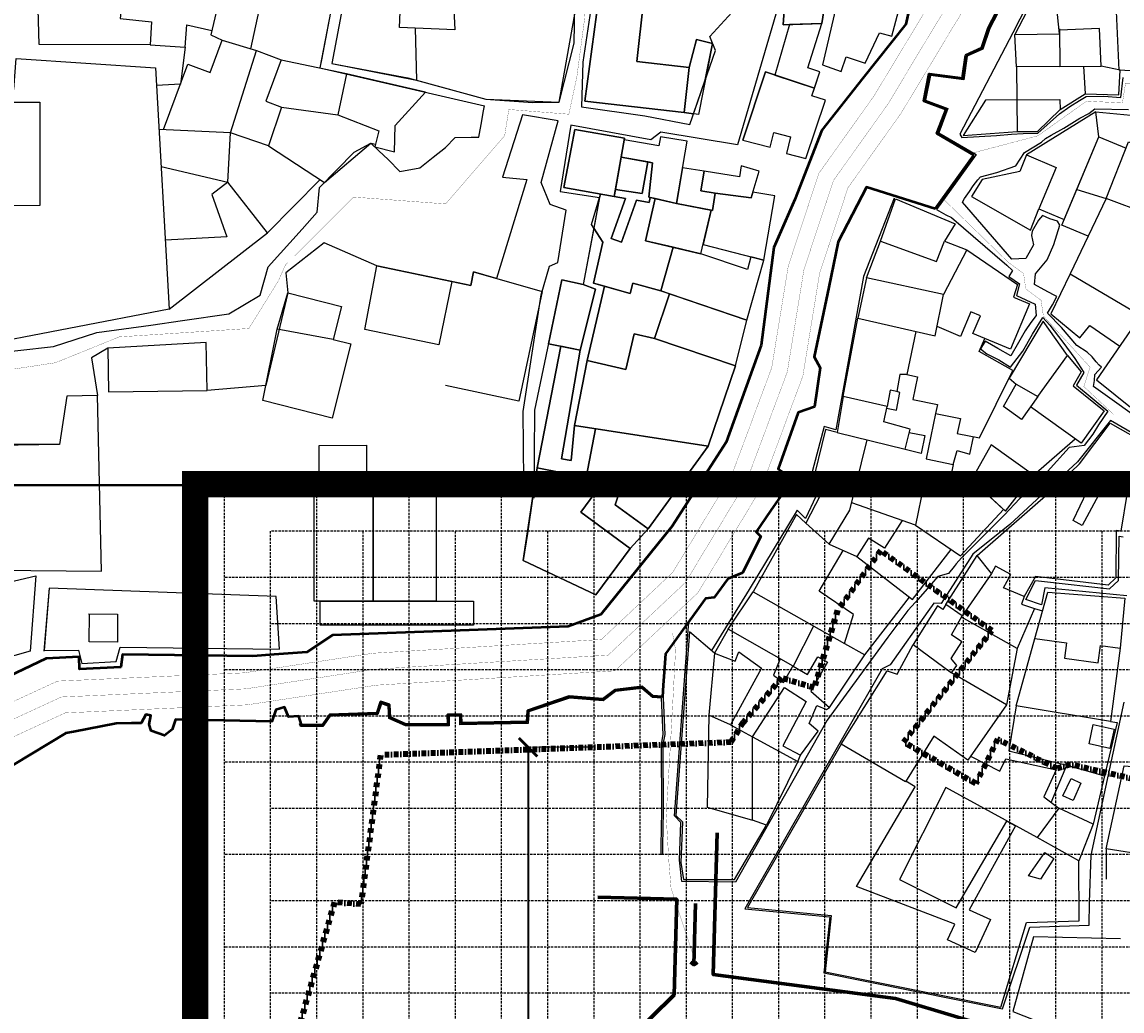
# Model space of a CAD drawing. Header units: millimetres. Extents: x 4203764 to 12476749, y 34048 to 3000914.
# Drawn here: x 11770686 to 11889748, y 2489546 to 2596599 of the extents above; entities that cross this region are included whole.
import ezdxf

# ---------------------------------------------------------------- set-up
doc = ezdxf.new("R2010")
doc.units = ezdxf.units.MM
doc.header["$MEASUREMENT"] = 0
doc.linetypes.add('DASHDOTX2', pattern=[2, 1, -0.5, 0, -0.5])
doc.linetypes.add('DASHED', pattern=[0.75, 0.5, -0.25])
for name, color, linetype, lineweight in [('2', 240, 'Continuous', 25), ('4', 1, 'Continuous', 35), ('A_SITE EDGE', 1, 'Continuous', 50), ('A_TEMPLE', 20, 'Continuous', 30), ('building property', 253, 'Continuous', 15), ('dimensions', 7, 'Continuous', 25), ('road netwrk', 1, 'Continuous', 35), ('streets', 254, 'Continuous', 9)]:
    doc.layers.add(name, color=color, linetype=linetype, lineweight=lineweight)
doc.styles.get("Standard").update_dxf_attribs({"font": 'arial.ttf'})
doc.dimstyles.get("Standard").update_dxf_attribs({"dimtxt": 10000, "dimasz": 2000, "dimexe": 0.18, "dimexo": 0.0625, "dimgap": 0.09, "dimtad": 0, "dimtih": 1, "dimtoh": 1, "dimdec": 4, "dimzin": 0, "dimdsep": 46, "dimtxsty": 'Standard', "dimblk": 'ARCHTICK', "dimcen": 0, "dimadec": 0, "dimazin": 0, "dimtfac": 1, "dimtdec": 4, "dimtofl": 0, "dimtmove": 0, "dimatfit": 3, "dimldrblk": 'ARCHTICK', "dimfxl": 0, "dimtolj": 1, "dimtzin": 0, "dimlwe": 18, "dimarcsym": 0})

# ---------------------------------------------------------------- blocks, each defined once
blk = doc.blocks.new('GRID')
at = {"layer": 'building property', "color": 253, "linetype": 'DASHED', "lineweight": 15, "ltscale": 500}
for p, q in [((12611403, 2546471), (12611403, 2336221)), ((13056903, 2546471), (12611403, 2546471)), ((12621403, 2546471), (12621403, 2336221)), ((12631403, 2546471), (12631403, 2336221)), ((12641403, 2546471), (12641403, 2336221)), ((12651403, 2546471), (12651403, 2336221)), ((12661403, 2546471), (12661403, 2336221)), ((12671403, 2546471), (12671403, 2336221)), ((12681403, 2546471), (12681403, 2336221)), ((12691403, 2546471), (12691403, 2336221)), ((12701403, 2546471), (12701403, 2336221)), ((12616403, 2541471), (12616403, 2331221)), ((13061903, 2541471), (12616403, 2541471)), ((12626403, 2541471), (12626403, 2331221)), ((12636403, 2541471), (12636403, 2331221)), ((12646403, 2541471), (12646403, 2331221)), ((12656403, 2541471), (12656403, 2331221)), ((12666403, 2541471), (12666403, 2331221)), ((12676403, 2541471), (12676403, 2331221)), ((12686403, 2541471), (12686403, 2331221)), ((12696403, 2541471), (12696403, 2331221)), ((12706403, 2541471), (12706403, 2331221)), ((13056903, 2536471), (12611403, 2536471)), ((13061903, 2531471), (12616403, 2531471)), ((13056903, 2526471), (12611403, 2526471)), ((13061903, 2521471), (12616403, 2521471)), ((13056903, 2516471), (12611403, 2516471)), ((13061903, 2511471), (12616403, 2511471)), ((13056903, 2506471), (12611403, 2506471)), ((13061903, 2501471), (12616403, 2501471)), ((13056903, 2496471), (12611403, 2496471)), ((13061903, 2491471), (12616403, 2491471))]:
    blk.add_line(p, q, dxfattribs=at)
blk = doc.blocks.new('_ArchTick')
at = {"color": 0, "linetype": 'ByBlock', "lineweight": 30, "const_width": 0.15}
blk.add_lwpolyline([(-0.5, -0.5), (0.5, 0.5)], dxfattribs=at)
blk = doc.blocks.new('*D37')
at = {"layer": 'Defpoints', "color": 0, "lineweight": 30}
for p in [(11825469, 2518091), (11832563, 2518091), (11831825, 2402487)]:
    blk.add_point(p, dxfattribs=at)
at = {"layer": 'dimensions', "color": 0, "linetype": 'DASHED', "lineweight": 18}
for p, q in [((11832563, 2518091), (11825469, 2518091)), ((11831825, 2402487), (11825469, 2402487))]:
    blk.add_line(p, q, dxfattribs=at)
at = {"layer": 'dimensions', "color": 0, "lineweight": -2}
for p, q in [((11825469, 2518091), (11825469, 2461311)), ((11825469, 2402487), (11825469, 2459267))]:
    blk.add_line(p, q, dxfattribs=at)
at = {"layer": 'dimensions', "color": 0, "lineweight": -2, "xscale": 2000, "yscale": 2000, "zscale": 2000}
for p, rotation in [((11825469, 2518091), 90), ((11825469, 2402487), 270)]:
    blk.add_blockref('_ArchTick', p, dxfattribs=dict(at, rotation=rotation))
at = {"layer": 'dimensions', "color": 0, "lineweight": 35, "insert": (11825469, 2460289), "char_height": 2000, "attachment_point": 5}
blk.add_mtext('\\A1;115603', dxfattribs=at)
blk = doc.blocks.new('*D42')
at = {"layer": '4', "color": 0, "linetype": 'DASHED', "lineweight": 18}
for p, q in [((11789424, 2546568), (11789424, 2428157)), ((12264489, 2546461), (12264489, 2428157))]:
    blk.add_line(p, q, dxfattribs=at)
at = {"layer": '4', "color": 0, "lineweight": -2}
for p, q in [((11789424, 2428158), (11986578, 2428158)), ((12264489, 2428158), (12067335, 2428158))]:
    blk.add_line(p, q, dxfattribs=at)
at = {"layer": 'Defpoints', "color": 0, "lineweight": 30}
for p in [(11789424, 2546568), (12264489, 2546461), (12264489, 2428158)]:
    blk.add_point(p, dxfattribs=at)
at = {"layer": '4', "color": 0, "lineweight": -2, "xscale": 2000, "yscale": 2000, "zscale": 2000, "rotation": 180}
blk.add_blockref('_ArchTick', (11789424, 2428158), dxfattribs=at)
at = {"layer": '4', "color": 0, "lineweight": -2, "xscale": 2000, "yscale": 2000, "zscale": 2000}
blk.add_blockref('_ArchTick', (12264489, 2428158), dxfattribs=at)
at = {"layer": '4', "color": 0, "lineweight": 30, "insert": (12026957, 2428158), "char_height": 10000, "attachment_point": 5}
blk.add_mtext('\\A1;475065.1106', dxfattribs=at)
blk = doc.blocks.new('*D43')
at = {"layer": '4', "color": 0, "linetype": 'DASHED', "lineweight": 18}
for p, q in [((11789424, 2546471), (11756492, 2546471)), ((12167563, 2261471), (11756492, 2261471))]:
    blk.add_line(p, q, dxfattribs=at)
at = {"layer": '4', "color": 0, "lineweight": -2}
for p, q in [((11756492, 2546471), (11756492, 2409077)), ((11756492, 2261471), (11756492, 2398865))]:
    blk.add_line(p, q, dxfattribs=at)
at = {"layer": 'Defpoints', "color": 0, "lineweight": 30}
for p in [(11756492, 2546471), (11789424, 2546471), (12167563, 2261471)]:
    blk.add_point(p, dxfattribs=at)
at = {"layer": '4', "color": 0, "lineweight": -2, "xscale": 2000, "yscale": 2000, "zscale": 2000}
for p, rotation in [((11756492, 2546471), 90), ((11756492, 2261471), 270)]:
    blk.add_blockref('_ArchTick', p, dxfattribs=dict(at, rotation=rotation))
at = {"layer": '4', "color": 0, "lineweight": 30, "insert": (11756492, 2403971), "char_height": 10000, "attachment_point": 5}
blk.add_mtext('\\A1;285000.0000', dxfattribs=at)

msp = doc.modelspace()

# ---------------------------------------------------------------- linework, layer by layer
at = {"layer": '2', "const_width": 23.31871}
for points in [[(11887714.10704, 2663439.83399), (11889108.52545, 2648048.70644), (11887377.27061, 2632741.76032), (11881306.43959, 2612080.51734), (11871253.01279, 2595717.45267), (11865840.3258, 2586726.0233), (11860083.82594, 2578653.39428), (11857011.98028, 2569372.42209), (11855208.39628, 2558287.55001), (11850672.95795, 2546104.33057), (11843856.67503, 2534828.82226), (11834857.02866, 2526365.45947), (11809058.97447, 2524814.89164), (11795057.76763, 2522685.03348), (11775368.15101, 2521815.494), (11767521.78675, 2518197.72353)], [(11724000.27351, 2548232.45629), (11724846.4084, 2548410.42514), (11742377.10499, 2552935.48958), (11756684.83975, 2557033.58309), (11774305.48029, 2559718.07295), (11781204.25312, 2562511.57673), (11795241.97818, 2563423.66286), (11798412.10461, 2568533.58026), (11799200.59655, 2570292.21805), (11806587.4182, 2577649.2977), (11816534.427, 2576906.12332), (11822930.29592, 2584297.09589), (11823376.30483, 2587131.43041), (11829875.30414, 2586617.94544), (11830742.36833, 2590657.04788), (11831577.41316, 2596931.21352), (11832239.56859, 2608333.44191), (11833597.48693, 2620115.06634), (11834058.03774, 2629102.89671), (11836538.27791, 2642236.64716), (11839053.53127, 2651786.01214), (11842902.44481, 2663197.14252)], [(11765604.68062, 2521138.03857), (11774533.46919, 2525254.88893), (11794719.05002, 2526146.33136), (11808692.89769, 2528272.02765), (11833393.72419, 2529756.64764), (11841130.84886, 2537032.72165), (11847532.13307, 2547621.73828), (11851835.17531, 2559180.68895), (11853628.43304, 2570202.09552), (11856951.67968, 2580242.6259), (11862934.4814, 2588632.60939), (11868285.77213, 2597522.04871), (11878104.98837, 2613503.90978), (11883960.27812, 2633431.58752), (11885617.90833, 2648087.57916), (11884255.40132, 2663126.47924)], [(11906087.11909, 2590434.17453), (11901862.05178, 2590705.98877), (11900964.26324, 2591371.80954), (11894174.319, 2591044.07162), (11894337.15522, 2589819.55593), (11890134.02112, 2589986.93945), (11889795.48236, 2587825.74051), (11885930.19048, 2588046.32546), (11880640.44115, 2584279.21642), (11873397.72597, 2582371.79982)], [(11888827.07431, 2554136.5263), (11885614.36619, 2557141.80173), (11886291.79937, 2559240.51854), (11881242.63588, 2564769.10038), (11880988.72926, 2566465.80668), (11879330.5403, 2567714.92266), (11879093.87786, 2569374.36743), (11877451.77146, 2570574.74042), (11870330.75232, 2577511.88179)], [(11841096.24619, 2530448.22772), (11841428.49052, 2528640.21119), (11840991.5357, 2520393.68318), (11840410.14206, 2510683.36874), (11840700.68958, 2505758.44087), (11840939.55963, 2502807.33232), (11843358.51451, 2495519.5903)]]:
    msp.add_lwpolyline(points, dxfattribs=at)
at = {"layer": '4', "lineweight": 30}
msp.add_xline((11792562.75326, 2546470.7114), (1, 0), dxfattribs=at)
at = {"layer": '4', "const_width": 23.31871}
msp.add_lwpolyline([(11766563.23369, 2519667.88105), (11774950.8101, 2523535.19147), (11794888.40883, 2524415.68242), (11808875.93608, 2526543.45965), (11834125.37642, 2528061.05355), (11842493.76195, 2535930.77195), (11849102.54551, 2546863.03443), (11853521.7858, 2558734.11948), (11855320.20666, 2569787.2588), (11858517.75281, 2579448.01009), (11864387.4036, 2587679.31634), (11869769.39246, 2596619.75069), (11879705.71398, 2612792.21356), (11885668.77437, 2633086.67392), (11887363.21689, 2648068.1428), (11885984.75418, 2663283.15662)], dxfattribs=at)
at = {"layer": '4', "lineweight": 30, "const_width": 2852.91097}
msp.add_lwpolyline([(11789423.9766, 2546567.61517), (11908223.9766, 2546567.61517), (11908223.9766, 2378367.61517), (11789423.9766, 2378367.61517), (11789423.9766, 2546567.61517)], dxfattribs=at)
at = {"layer": 'A_SITE EDGE', "linetype": 'DASHDOTX2', "lineweight": 80, "ltscale": 500}
for points in [[(11894889.5962, 2513752.61249), (11884154.76133, 2516229.08256), (11882717.12678, 2515790.07352), (11876285.74347, 2518954.05388), (11873926.28782, 2514158.01788), (11866121.04341, 2518642.83592), (11875661.85299, 2530718.2927), (11863600.18235, 2539385.51124), (11858954.40139, 2532920.24449), (11856443.66878, 2524539.53705), (11852898.09689, 2525601.73651), (11848734.55184, 2520763.66679), (11847419.99194, 2518629.13737)], [(11847419.99194, 2518629.13737), (11809487.47738, 2517254.17205), (11807367.79323, 2501094.49548), (11804492.46655, 2501311.25822), (11799653.76697, 2484261.21454), (11802072.58821, 2483574.76766), (11802791.9766, 2481833.91959), (11804387.50642, 2481301.29674), (11802534.95038, 2470200.93869), (11811395.55069, 2469455.31252), (11809950.65008, 2454071.24285), (11808885.69947, 2452216.44387), (11804327.54721, 2431354.51327), (11803128.13969, 2427014.07885), (11801740.15155, 2424201.80949), (11810734.40533, 2421295.98429), (11817410.97326, 2420142.74871), (11814863.64091, 2409621.76921), (11812095.60184, 2410291.96493), (11811286.29074, 2405865.6143), (11831825.36152, 2402487.37316), (11830516.89224, 2390691.44901)]]:
    msp.add_lwpolyline(points, dxfattribs=at)
at = {"layer": 'A_TEMPLE', "color": 1, "lineweight": 50}
for points in [[(11833006.95616, 2501870.55868), (11841548.99629, 2501635.28254), (11841264.27595, 2491298.09947), (11831550.79189, 2481688.80975), (11829951.38182, 2461094.68734), (11830845.92745, 2459946.86579), (11831068.30251, 2450940.54785), (11839185.44169, 2450525.18996), (11839078.73077, 2444326.92149), (11879250.97813, 2443186.7452), (11880813.71287, 2447472.66064), (11881830.51359, 2458163.9738), (11881988.21413, 2461585.60604), (11882435.57876, 2464960.5571), (11882664.49013, 2485711.43446), (11871981.97251, 2488891.84603), (11865242.92552, 2490898.20293), (11845511.71179, 2493491.01982), (11845934.13229, 2508827.6063)], [(11843590.78, 2501191.32602), (11843408.12162, 2494559.64989)], [(11843804.38088, 2494800.14015), (11843408.12162, 2494559.64989), (11843025.7009, 2494821.58758)]]:
    msp.add_lwpolyline(points, dxfattribs=at)
at = {"layer": 'building property'}
for p, q in [((11773641.92848, 2535308.30902), (11773066.4434, 2528479.02756)), ((11798180.45432, 2534415.09863), (11773641.92848, 2535308.30902)), ((11798570.15808, 2528707.58597), (11798180.45432, 2534415.09863)), ((11880284.91801, 2533098.43213), (11881146.61535, 2532859.11978)), ((11780895.32631, 2527389.37495), (11781296.80468, 2528935.64819)), ((11781296.80468, 2528935.64819), (11798570.15808, 2528707.58597)), ((11773074.19109, 2528570.96933), (11776793.52216, 2528592.51842)), ((11776793.52216, 2528592.51842), (11777155.96595, 2527167.02295)), ((11777155.96595, 2527167.02295), (11780895.32631, 2527389.37495))]:
    msp.add_line(p, q, dxfattribs=at)
for points in [[(11819560.80472, 2608849.58331), (11818986.01936, 2600785.33305), (11817291.90391, 2600906.08238), (11817540.64704, 2595768.25338), (11811538.27186, 2596020.95858), (11812152.56675, 2610611.98571), (11818249.61318, 2610498.63587)], [(11813248.92697, 2595948.93851), (11813375.68561, 2590305.50298), (11820897.56539, 2588251.62617), (11828834.03987, 2587936.72412), (11830911.09348, 2599706.89463), (11830188.44016, 2608092.69896)], [(11772189.52426, 2606965.80142), (11778583.6949, 2607135.92617), (11778700.8294, 2602733.4043), (11783370.3246, 2602857.64195), (11783446.64152, 2599989.25635), (11781583.30841, 2599711.81575), (11781304.89988, 2596976.11209), (11784713.48139, 2596629.22578), (11784548.12703, 2594130.14259), (11772529.9663, 2594181.22208), (11772189.52426, 2606965.80142)], [(11846070.94554, 2605413.94756), (11858668.5224, 2605418.92579), (11857275.27571, 2596430.938), (11853073.66796, 2596294.71166), (11853625.01074, 2604218.51631), (11849992.80175, 2604471.24745), (11849913.29532, 2600264.56993), (11846072.95175, 2600337.15262)], [(11795466.67454, 2593687.40429), (11797525.06988, 2603170.52318), (11800743.50452, 2602471.93331), (11800001.98853, 2599055.73612), (11801698.88498, 2598687.40964), (11802040.34472, 2600260.52984), (11804471.06653, 2599732.92004), (11802925.00804, 2591643.0639)], [(11857330.76078, 2591957.83461), (11859342.41867, 2591254.22337), (11859899.01414, 2592845.5562), (11861934.26179, 2592133.69405), (11863494.13643, 2595430.12692), (11864826.49324, 2595065.40585), (11866810.33035, 2602549.82919), (11860013.998, 2603427.00292), (11857330.76078, 2591957.83461)], [(11792596.15221, 2601522.91017), (11791135.37633, 2595196.83779), (11792363.63383, 2594633.64614)], [(11811787.25647, 2601934.96066), (11806105.59376, 2602065.6184), (11804227.14946, 2592110.28961), (11813375.68561, 2590305.50298)], [(11886347.39101, 2601069.00082), (11892421.56624, 2600725.8434), (11891886.15563, 2591248.62473), (11889441.52206, 2591386.73305), (11889155.06814, 2597729.72415), (11886463.88486, 2598112.61374), (11886347.39101, 2601069.00082)], [(11833106.85503, 2599313.80628), (11837949.17231, 2598765.01873), (11837217.17047, 2592306.08003), (11842912.75982, 2591660.58979), (11842361.66869, 2586797.94658), (11831620.63255, 2588015.24537), (11833106.85503, 2599313.80628)], [(11878318.27907, 2591738.63142), (11878145.96619, 2595263.18573), (11882994.01966, 2595311.32589), (11882611.62807, 2598827.91539), (11880260.67947, 2599361.19794), (11878145.96619, 2595263.18573)], [(11788350.92577, 2593878.52658), (11788511.48009, 2596305.06449), (11791245.50003, 2595673.74222)], [(11848689.68781, 2583797.22567), (11851660.44596, 2583044.14091), (11852063.67302, 2584634.78532), (11853875.05142, 2584175.60238), (11853418.33852, 2582373.96779), (11855524.77923, 2581839.9868), (11857649.70362, 2588125.1762), (11856180.18008, 2588621.99916), (11857055.89057, 2591212.2119), (11855754.79431, 2591652.09223), (11857275.27571, 2596430.938)], [(11853760.39371, 2596316.97698), (11852158.79744, 2590857.08724)], [(11882988.66915, 2595850.15987), (11883029.03128, 2591785.4082), (11887482.75096, 2591829.63271), (11887329.83286, 2595890.58675), (11882989.89048, 2595727.16315)], [(11785992.49711, 2584952.21795), (11788632.61034, 2592037.8683), (11791059.51767, 2591133.60265), (11792363.63383, 2594633.64614), (11796065.36731, 2593504.83881)], [(11842912.75982, 2591660.58979), (11843680.81247, 2594717.48952), (11845427.86703, 2594278.53829), (11843895.04265, 2586572.22854), (11842361.66869, 2586797.94658)], [(11784548.12703, 2594130.14259), (11788350.92577, 2593878.52658), (11787831.3002, 2589887.27742), (11785259.98624, 2589742.18195)], [(11796065.36731, 2593504.83881), (11798750.46037, 2592500.47686), (11797077.54788, 2588028.05959), (11798770.93328, 2587394.64696), (11797363.84379, 2583211.7444), (11793240.26709, 2584591.02589), (11796065.36731, 2593504.83881)], [(11753932.25983, 2592326.78223), (11765603.64259, 2592800.56299), (11765744.99564, 2589582.81311), (11769807.41664, 2589304.60742), (11770037.59766, 2592665.76156), (11785153.42625, 2591630.5883), (11786626.38688, 2565527.4704), (11753990.29397, 2559218.86473), (11753935.60952, 2583850.28421)], [(11798750.46037, 2592500.47686), (11805820.70244, 2591016.7175)], [(11805812.45463, 2590977.41596), (11804880.57809, 2586536.94339), (11809300.79092, 2584811.60521), (11808873.95512, 2583077.3521), (11811015.98048, 2582550.15507), (11811077.98635, 2585388.00311), (11814351.75983, 2589008.83551), (11805812.45463, 2590977.41596)], [(11848689.68781, 2583797.22567), (11851166.96621, 2591189.46838), (11856449.67857, 2589419.13295)], [(11883029.03128, 2591785.4082), (11878318.27907, 2591738.63142), (11878353.60217, 2588181.34552), (11883028.6341, 2588227.76762), (11883039.69561, 2587113.79497), (11885758.12359, 2588820.23349)], [(11885586.3546, 2591810.80189), (11885758.12359, 2588820.23349), (11889407.93519, 2588716.13873), (11889558.4359, 2591380.12806), (11887482.75096, 2591829.63271)], [(11769625.97304, 2587935.09938), (11772607.08476, 2587936.27744), (11772611.51747, 2576719.15149), (11765366.71877, 2576716.28854), (11765261.42775, 2580005.22066), (11769729.6691, 2580148.26577), (11769625.97304, 2587935.09938)], [(11798770.93328, 2587394.64696), (11804880.57809, 2586536.94339)], [(11878353.60217, 2588181.34552), (11874991.16589, 2588147.95723), (11872553.17123, 2584327.92005), (11878387.7587, 2584741.54281)], [(11878353.60217, 2588181.34552), (11878387.7587, 2584741.54281), (11880605.66058, 2584740.10928), (11883039.69561, 2587113.79497)], [(11879424.33533, 2582214.75675), (11882627.69417, 2580863.943), (11880731.51032, 2576367.27772), (11883489.03814, 2575210.45183), (11887245.95887, 2584165.8301), (11886908.33522, 2586862.6017), (11879424.33533, 2582214.75675)], [(11887245.95887, 2584165.8301), (11886908.33522, 2586862.6017), (11890703.3762, 2586503.56607)], [(11785755.78731, 2580955.82787), (11792975.38632, 2579275.86234), (11793240.26709, 2584591.02589), (11785528.9734, 2584975.31762)], [(11830507.27053, 2584959.7841), (11835893.3574, 2584011.31634), (11834785.51456, 2577720.18233), (11829322.79616, 2578682.14458), (11830507.27053, 2584959.7841)], [(11835535.91782, 2581981.51551), (11838938.20191, 2581366.60436), (11838540.14003, 2577634.26552), (11841525.18959, 2576954.73372), (11842674.13698, 2583691.89228), (11839780.03369, 2584185.44938), (11839611.13818, 2583195.08564), (11835865.76564, 2583854.63035)], [(11884852.35856, 2578460.20101), (11887245.95887, 2584165.8301), (11890193.74644, 2582929.18728)], [(11797363.84379, 2583211.7444), (11803431.14227, 2579236.44705), (11808427.93119, 2583492.7918), (11808944.88855, 2583365.55783)], [(11888044.53557, 2577504.50746), (11890464.66824, 2583613.00293), (11895353.7844, 2581687.44132), (11894383.18013, 2579721.08873), (11891693.21144, 2580620.19323), (11891181.57709, 2579089.46974), (11893505.25187, 2577942.48895)], [(11834916.60663, 2578464.61807), (11837817.7342, 2578040.75065), (11838435.26033, 2581457.50341)], [(11879424.33533, 2582214.75675), (11878673.53377, 2580434.28421), (11874607.01115, 2579546.05567), (11873474.32332, 2577715.74306), (11879826.96994, 2574084.15325), (11880731.54552, 2576367.36121)], [(11786626.38688, 2565527.4704), (11797246.38008, 2573778.85393), (11792975.38632, 2579275.86234), (11791226.2158, 2577916.81468), (11792849.4045, 2573347.53392), (11786206.26512, 2572972.67132)], [(11802955.56394, 2579548.04624), (11797246.38008, 2573778.85393)], [(11841164.77425, 2572215.26225), (11839817.03885, 2567490.64584), (11836819.22314, 2568345.79724), (11836495.40991, 2567210.63873), (11832546.28314, 2568337.15937), (11833565.80836, 2572785.06202), (11832326.28101, 2574663.85803), (11833308.71811, 2577980.24011)], [(11834785.51456, 2577720.18233), (11835998.0518, 2577489.6814), (11834445.78125, 2573168.5395), (11835561.59467, 2572767.70927), (11837191.82707, 2577305.87792), (11838560.17968, 2577071.22546), (11838681.05065, 2577602.18791)], [(11886092.68912, 2573422.30005), (11883240.79494, 2574618.7141), (11884852.35856, 2578460.20101), (11888044.53557, 2577504.50746)], [(11863593.42262, 2572874.91763), (11865244.82696, 2577466.6558), (11871688.99445, 2574760.47752)], [(11892457.33091, 2575819.50004), (11888044.53557, 2577504.50746), (11884140.84268, 2569340.09263), (11891776.84058, 2564813.16432), (11893950.7226, 2568480.05662), (11892693.11862, 2569225.61511), (11895097.02201, 2573724.51665)], [(11871688.99445, 2574760.47752), (11870551.55506, 2572877.6673)], [(11863593.42262, 2572874.91763), (11869682.65836, 2570684.94294), (11870551.55506, 2572877.6673), (11872946.16855, 2571928.7693), (11870429.59411, 2567086.42168), (11862103.95913, 2568903.22202), (11863593.42262, 2572874.91763)], [(11872946.16855, 2571928.7693), (11878424.18952, 2568174.92156), (11877987.33401, 2566825.84679), (11879744.13632, 2566093.37434), (11877695.34604, 2561179.44277), (11873620.43263, 2562878.41698), (11874418.87247, 2564793.4391), (11873383.07933, 2565225.29756), (11872268.66663, 2562552.42872), (11869739.1632, 2563651.88479)], [(11809086.97844, 2570203.92043), (11817227.22961, 2568513.51163), (11815799.56877, 2561638.53685), (11807779.79193, 2563303.92788), (11809086.97844, 2570203.92043)], [(11817227.22961, 2568513.51163), (11819253.30465, 2568092.77584), (11819558.31474, 2569561.56776), (11826983.27005, 2567431.43178), (11824456.39356, 2555554.04313), (11816507.2951, 2557245.18843)], [(11831437.8853, 2568195.00004), (11832772.79584, 2567679.22347), (11831114.98123, 2561060.26708), (11827667.06478, 2561778.62985), (11829105.15588, 2568681.01703), (11831437.8853, 2568195.00004)], [(11862103.95913, 2568903.22202), (11861154.98895, 2564554.48915), (11869534.10596, 2562631.831), (11870429.59411, 2567086.42168)], [(11884140.84268, 2569340.09263), (11882062.28874, 2564992.88166), (11885192.61136, 2562422.03584), (11886271.27009, 2563735.4362), (11889505.84559, 2561510.9546)], [(11799458.84294, 2567266.91865), (11805258.84424, 2565805.01751), (11804358.88247, 2562234.47552), (11798306.98437, 2563333.72812), (11799458.84294, 2567266.91865)], [(11833725.63464, 2568000.73973), (11831841.68428, 2559969.29876), (11836039.05287, 2558984.71403), (11836948.54405, 2562861.95244), (11839151.9093, 2562345.10486), (11840780.82768, 2567164.92111)], [(11891776.84058, 2564813.16432), (11886991.17995, 2557854.42812), (11892872.23721, 2553131.03308), (11898088.95163, 2560062.77134)], [(11867449.0963, 2563110.25382), (11866476.08229, 2558445.43176), (11865703.76252, 2558447.47467), (11865363.66613, 2556614.42541), (11864641.75397, 2556748.36601), (11864314.74541, 2554985.85743), (11859569.86454, 2556062.26046), (11861154.98895, 2564554.48915)], [(11880648.8686, 2556049.3067), (11883843.76171, 2560490.34016), (11881206.92417, 2564202.73771), (11877521.00055, 2558054.22767), (11878287.9036, 2557407.39135)], [(11804358.88247, 2562234.47552), (11806273.823, 2561751.8112), (11804250.76693, 2553725.4628), (11796761.65406, 2555613.10765), (11798306.98437, 2563333.72812)], [(11866476.08229, 2558445.43176), (11867620.97307, 2558206.6242), (11867108.59982, 2555750.20524), (11869774.54622, 2555194.12761), (11869572.32855, 2554224.65598), (11872255.27434, 2553665.03253), (11871922.36854, 2552069.01609), (11874308.3997, 2551571.32471), (11877922.89746, 2558865.23994), (11874290.0087, 2560942.13672), (11874913.38046, 2562339.34171)], [(11779982.74533, 2561311.14795), (11780055.82164, 2556550.27018), (11790711.67612, 2556713.83047), (11790632.00973, 2561904.04778), (11779982.74533, 2561311.14795)], [(11832758.42897, 2552573.69841), (11831744.08793, 2547306.71933), (11826456.80622, 2548324.97035), (11828994.51562, 2561502.05955)], [(11831114.98123, 2561060.26708), (11829079.39452, 2549312.75933), (11830122.89556, 2549131.94338), (11830488.27819, 2552925.00874)], [(11847908.31191, 2559392.13766), (11844971.51965, 2550683.69843), (11830488.27819, 2552925.00874), (11831841.68428, 2559969.29876)], [(11883843.76171, 2560490.34016), (11885343.92445, 2558728.15236), (11884451.28337, 2557208.75914), (11887816.81208, 2554506.46265), (11885332.11128, 2551010.16135), (11879857.18801, 2554948.83797)], [(11864274.8014, 2554796.42829), (11865343.21757, 2554591.44271), (11865708.06298, 2556493.07281), (11865363.66613, 2556614.42541)], [(11878287.9036, 2557407.39135), (11880648.8686, 2556049.3067), (11878872.57652, 2553580.18731), (11876934.2384, 2554974.63371), (11878287.9036, 2557407.39135)], [(11765769.69294, 2550729.49782), (11767919.6447, 2550853.39038), (11767792.80381, 2537252.4363), (11779299.84773, 2537145.12297), (11778840.78032, 2556168.9504), (11775531.29893, 2556089.08871), (11774737.85788, 2550865.75265), (11767919.6447, 2550853.39038)], [(11859569.86454, 2556062.26046), (11858910.43195, 2552177.74523), (11866279.32285, 2550372.45426), (11866811.24753, 2552543.68041), (11863962.4461, 2553315.12503), (11864314.74541, 2554985.85743)], [(11869572.32855, 2554224.65598), (11868546.42383, 2549306.26539), (11871491.37259, 2548691.99193), (11871913.60039, 2550211.41892), (11873272.48701, 2549833.80307), (11873662.98919, 2551705.94795)], [(11888474.71312, 2553160.92099), (11892554.39292, 2550880.81176), (11890302.54529, 2545674.50497), (11889607.09189, 2541483.42937), (11889121.7576, 2541563.96416), (11889083.64754, 2536429.358), (11888256.88811, 2535644.35826), (11880399.35633, 2536570.47101), (11879155.24046, 2534420.84385), (11876937.96591, 2535351.07624), (11877724.7145, 2536779.08342), (11876054.10388, 2537699.49235), (11875621.03036, 2536913.43172), (11874077.37983, 2538867.45997), (11882325.05276, 2546049.4536), (11885159.29396, 2548776.64002), (11888474.71312, 2553160.92099)], [(11858910.43195, 2552177.74523), (11857656.76827, 2552484.87798), (11856105.21507, 2546151.70151), (11857066.29486, 2545346.5578), (11855532.9293, 2542365.8554), (11858048.78189, 2540067.9166), (11860306.5005, 2543772.64342), (11862170.01341, 2551379.18639)], [(11866722.65461, 2552182.05918), (11868396.54088, 2551841.89472), (11868001.30479, 2549897.01119), (11866266.9401, 2550321.90999)], [(11844971.51965, 2550683.69843), (11838472.65753, 2541739.60309), (11834903.61107, 2544332.90514), (11835811.03364, 2547126.77617), (11834213.28198, 2547645.71062), (11831177.33067, 2543558.09162), (11836497.27586, 2539606.86852), (11838472.65753, 2541739.60309)], [(11875586.15507, 2550828.82748), (11873475.42109, 2547042.29635), (11877128.45872, 2543651.0114), (11880159.12539, 2547536.21048), (11875586.15507, 2550828.82748)], [(11880159.12539, 2547536.21048), (11884684.25008, 2551476.23468)], [(11836497.27586, 2539606.86852), (11832778.77517, 2534600.26186), (11824948.58904, 2538319.18609), (11826456.80622, 2548324.97035)], [(11871491.37259, 2548691.99193), (11870928.20082, 2545992.03484), (11868297.22794, 2546540.8175), (11867381.44963, 2542150.39474), (11860495.71382, 2544544.98002)], [(11867381.44963, 2542150.39474), (11872284.23605, 2538818.62013), (11876936.12681, 2543829.56207), (11873475.42109, 2547042.29635), (11871209.78671, 2547342.01338)], [(11885990.08951, 2545796.91196), (11887200.51738, 2545380.60998), (11885449.01534, 2542108.21063), (11884462.38873, 2542636.28753), (11885990.08951, 2545796.91196)], [(11855532.9293, 2542365.8554), (11854534.24384, 2543278.03844), (11849819.97274, 2534901.95908), (11859705.24376, 2529338.27642), (11860673.0335, 2532447.50924), (11856954.17526, 2535005.13561), (11859552.17476, 2539409.76866)], [(11865955.9997, 2542646.10958), (11864042.72506, 2539640.77354), (11862319.88105, 2540737.58058), (11861055.56764, 2538751.62071), (11867065.06502, 2534083.80078), (11871275.07025, 2539504.41648)], [(11858048.78189, 2540067.9166), (11861055.56764, 2538751.62071)], [(11875621.03036, 2536913.43172), (11872459.18818, 2532331.26369), (11870691.31329, 2533551.15379), (11874077.37983, 2538867.45997)], [(11773074.19109, 2528570.96933), (11776793.52216, 2528592.51842), (11777155.96595, 2527167.02295), (11780895.32631, 2527389.37495), (11781296.80468, 2528935.64819), (11798570.15808, 2528707.58597), (11798180.45432, 2534415.09863), (11773641.92848, 2535308.30902), (11773074.19109, 2528570.96933)], [(11856368.40091, 2531216.33668), (11854160.46981, 2526854.47139), (11847136.61978, 2530886.84887), (11849819.97274, 2534901.95908)], [(11880318.5516, 2529877.49208), (11881706.0255, 2534873.40044), (11890069.66752, 2534218.2087), (11889558.40792, 2528824.36341)], [(11859705.24376, 2529338.27642), (11861898.7284, 2528103.72732), (11866739.8838, 2534336.3822)], [(11879155.24046, 2534420.84385), (11878884.72557, 2533597.96058), (11880284.91801, 2533098.43213), (11878408.75529, 2528794.84784), (11872372.12988, 2532175.82386)], [(11777872.62877, 2532536.76408), (11781036.77575, 2532505.76711), (11781007.09068, 2529475.53816), (11777971.01407, 2529505.28051), (11778000.69914, 2532535.50946)], [(11870691.31329, 2533551.15379), (11870354.7537, 2533022.73718), (11869781.65779, 2533387.75394), (11867129.55592, 2529223.81169), (11871306.32339, 2526168.07569), (11871866.29753, 2526933.4827), (11871242.73199, 2527719.55503), (11872417.68997, 2529523.12088), (11871295.76744, 2530254.01287), (11872459.18818, 2532331.26369)], [(11845647.09999, 2528292.30912), (11842928.8334, 2530575.94083), (11841463.17548, 2510717.16725), (11842164.21096, 2510023.12162), (11842004.98709, 2505629.00368)], [(11847136.61978, 2530886.84887), (11845647.09999, 2528292.30912), (11847884.00421, 2527422.38229), (11848277.8927, 2528435.21556), (11850734.06666, 2526662.31768), (11847389.68951, 2520505.2719), (11849750.64559, 2519222.85046), (11853220.14214, 2524578.29658), (11855558.25012, 2523063.56609), (11853023.822, 2518257.01872), (11854964.59609, 2517233.6745), (11856847.55813, 2519852.16362), (11855896.45389, 2520673.81074), (11856700.26705, 2522627.04958), (11857748.44814, 2522195.69334), (11858096.40745, 2522404.47272)], [(11877240.72002, 2522668.70317), (11873077.27011, 2516714.47452), (11869390.42338, 2519292.47457), (11866308.63049, 2514358.78496), (11859362.37509, 2518413.08786), (11864333.52063, 2526379.29288), (11865406.00286, 2526015.60551), (11867129.55592, 2529223.81169)], [(11880318.5516, 2529877.49208), (11883740.33667, 2529415.51317), (11883512.44089, 2527727.53487), (11887172.99141, 2527233.31998), (11887426.65744, 2529112.17335), (11889558.40792, 2528824.36341), (11888488.1696, 2520897.323), (11878291.66378, 2522579.23172), (11880318.5516, 2529877.49208)], [(11845647.09999, 2528292.30912), (11845010.00786, 2521579.34993)], [(11854160.46981, 2526854.47139), (11855715.74402, 2525961.59176), (11856826.81354, 2527896.92291), (11857876.3823, 2527294.36771), (11856075.39907, 2524157.30123), (11858096.40745, 2522404.47272), (11861898.7284, 2528103.72732)], [(11878408.75529, 2528794.84784), (11877240.72002, 2522668.70317), (11871306.32339, 2526168.07569)], [(11852736.59089, 2527671.91728), (11852043.15656, 2525893.99555), (11853112.01249, 2525114.53137), (11854123.19404, 2526875.87134)], [(11839857.65971, 2506466.32962), (11839860.42376, 2507418.31717), (11839924.85063, 2511172.07639), (11839900.47804, 2518420.7931), (11840086.77585, 2519481.08121), (11839922.05657, 2523391.8384), (11838913.2964, 2523465.70327), (11837769.48835, 2524459.99529), (11834926.2106, 2524112.5457), (11833603.47724, 2523136.95341), (11829945.09204, 2523411.25863), (11825558.83489, 2521926.94539), (11825473.30188, 2520680.0597), (11818085.77093, 2520532.46821), (11818067.28038, 2521457.99213), (11816912.77564, 2521434.9269), (11816932.96869, 2520424.18627), (11812186.3363, 2520398.38772), (11810384.7858, 2521222.20584), (11810314.96949, 2522560.01912), (11809596.79813, 2522798.79502), (11809205.97518, 2521623.30852), (11804055.82547, 2521445.85629), (11803261.07229, 2520324.31662), (11800817.46443, 2520348.77235), (11800735.26489, 2520622.03498)], [(11878291.66378, 2522579.23172), (11877488.59112, 2517710.63512), (11883767.68827, 2516157.05535)], [(11847389.68951, 2520505.2719), (11845010.00786, 2521579.34993), (11844850.31222, 2511610.11401), (11849754.89291, 2510213.12029)], [(11886621.4966, 2520552.97418), (11888888.53872, 2520042.68369), (11888420.49229, 2517963.31716), (11886189.4632, 2518465.50145), (11886621.4966, 2520552.97418)], [(11888488.1696, 2520897.323), (11889220.42874, 2520776.53721), (11887860.02347, 2515008.11953)], [(11859362.37509, 2518413.08786), (11849214.87007, 2500732.94333), (11858273.05398, 2499869.06988), (11857612.28549, 2493774.35553), (11876620.67859, 2489947.59623), (11879406.98728, 2499142.96433), (11885099.05798, 2499304.59999), (11885063.88199, 2505790.92412)], [(11849750.64559, 2519222.85046), (11854657.2044, 2516557.7114), (11851258.44194, 2509643.79566), (11849754.89291, 2510213.12029), (11849750.64559, 2519222.85046)], [(11854657.2044, 2516557.7114), (11854964.59609, 2517233.6745)], [(11873355.63081, 2517112.56343), (11876526.10946, 2515513.93804), (11877189.36556, 2516829.34273), (11882625.98235, 2515658.01795), (11881279.48591, 2512717.82831), (11882911.33341, 2511514.27347), (11880554.43377, 2508318.65607), (11870675.13497, 2513740.74579), (11865667.00915, 2503792.75178), (11871792.40045, 2500709.04161), (11877290.3092, 2510110.11685), (11878210.54134, 2509605.06266), (11873212.85606, 2500499.04843), (11875517.25771, 2499435.42467), (11873870.57248, 2495867.78702), (11870869.66448, 2497252.89149), (11871655.14016, 2498954.66944), (11861010.1878, 2503008.68092), (11867377.03303, 2513804.9766), (11866359.65653, 2514440.47334)], [(11882095.40966, 2512116.05089), (11883767.68827, 2516157.05535), (11887860.02347, 2515008.11953), (11886639.21884, 2509752.84076), (11882911.33341, 2511514.27347)], [(11889993.35383, 2516078.87779), (11891728.53057, 2515944.95049), (11891496.59998, 2514658.92361), (11895682.48057, 2514041.26176), (11894730.95625, 2507592.80261), (11892840.25388, 2507871.79162), (11892621.08537, 2506386.4915), (11888050.94624, 2507104.99636), (11889993.35383, 2516078.87779)], [(11884236.95164, 2514696.65704), (11885301.9337, 2514221.35587), (11884455.75321, 2512325.36424), (11883345.34151, 2512820.94065), (11884236.95164, 2514696.65704)], [(11842004.98709, 2505629.00368), (11842280.14007, 2503783.50991), (11847800.89131, 2503785.69157), (11851258.44194, 2509643.79566)], [(11886639.21884, 2509752.84076), (11885063.88199, 2505790.92412), (11880554.43377, 2508318.65607)], [(11879622.1681, 2504160.27835), (11881384.72866, 2506712.50522), (11882362.32977, 2506037.37669), (11880911.07851, 2503798.77584), (11879622.1681, 2504160.27835)], [(11888050.94624, 2507104.99636), (11888052.25166, 2503801.59784)], [(11889589.58305, 2497345.00521), (11880151.4159, 2497559.20382), (11877945.7375, 2489504.10466), (11887459.48835, 2485755.71039)]]:
    msp.add_lwpolyline(points, dxfattribs=at)
for points in [[(11858668.5224, 2605418.92579), (11846070.94554, 2605413.94756), (11846072.95175, 2600337.15262), (11849913.29532, 2600264.56993), (11849992.80175, 2604471.24745), (11853625.01074, 2604218.51631), (11853556.62432, 2603235.67828), (11853697.96016, 2603222.19889), (11853496.9869, 2602378.57948), (11853073.66796, 2596294.71166), (11857275.27571, 2596430.938)], [(11866810.33035, 2602549.82919), (11860013.998, 2603427.00292), (11857330.76078, 2591957.83461), (11859342.41867, 2591254.22337), (11859899.01414, 2592845.5562), (11861934.26179, 2592133.69405), (11863494.13643, 2595430.12692), (11864826.49324, 2595065.40585)], [(11842912.75982, 2591660.58979), (11837217.17047, 2592306.08003), (11837949.17231, 2598765.01873), (11833106.85503, 2599313.80628), (11831620.63255, 2588015.24537), (11842361.66869, 2586797.94658)], [(11857275.27571, 2596430.938), (11853760.39371, 2596316.97698), (11852158.79744, 2590857.08724), (11856449.67857, 2589419.13295), (11857055.89057, 2591212.2119), (11855754.79431, 2591652.09223)], [(11845427.86703, 2594278.53829), (11843680.81247, 2594717.48952), (11842912.75982, 2591660.58979), (11842361.66869, 2586797.94658), (11843368.85772, 2586649.68481), (11844643.7754, 2590336.49964)], [(11857649.70362, 2588125.1762), (11856180.18008, 2588621.99916), (11856449.67857, 2589419.13295), (11851166.96621, 2591189.46838), (11848689.68781, 2583797.22567), (11851660.44596, 2583044.14091), (11852063.67302, 2584634.78532), (11853875.05142, 2584175.60238), (11853418.33852, 2582373.96779), (11855524.77923, 2581839.9868)], [(11835893.3574, 2584011.31634), (11830507.27053, 2584959.7841), (11829322.79616, 2578682.14458), (11834785.51456, 2577720.18233)], [(11842674.13698, 2583691.89228), (11839780.03369, 2584185.44938), (11839611.13818, 2583195.08564), (11835865.76564, 2583854.63035), (11835535.91782, 2581981.51551), (11838938.20191, 2581366.60436), (11838540.14003, 2577634.26552), (11841525.18959, 2576954.73372)], [(11838681.05065, 2577602.18791), (11838540.14003, 2577634.26552), (11838938.20191, 2581366.60436), (11838435.26033, 2581457.50341), (11837817.7342, 2578040.75065), (11834916.60663, 2578464.61807), (11834785.51456, 2577720.18233), (11835998.0518, 2577489.6814), (11834445.78125, 2573168.5395), (11835561.59467, 2572767.70927), (11837191.82707, 2577305.87792), (11838560.17968, 2577071.22546)], [(11838435.26033, 2581457.50341), (11835535.91782, 2581981.51551), (11834916.60663, 2578464.61807), (11837817.7342, 2578040.75065)], [(11845713.92905, 2578082.03162), (11844173.49031, 2578330.71797), (11844513.99841, 2580439.92854), (11842183.70733, 2580816.12758), (11841525.18959, 2576954.73372), (11845408.13877, 2576187.87379)], [(11850477.72519, 2580443.24441), (11848526.0811, 2581033.19667), (11848330.82879, 2579823.7446), (11844513.99841, 2580439.92854), (11844173.49031, 2578330.71797), (11845713.92905, 2578082.03162), (11849612.53115, 2577581.06228)], [(11841164.77425, 2572215.26225), (11838162.08651, 2572922.80872), (11839235.00939, 2577476.08194), (11838681.05065, 2577602.18791), (11838560.17968, 2577071.22546), (11837191.82707, 2577305.87792), (11835561.59467, 2572767.70927), (11834445.78125, 2573168.5395), (11835998.0518, 2577489.6814), (11834785.51456, 2577720.18233), (11833308.71811, 2577980.24011), (11833197.23575, 2577603.91261), (11832576.54972, 2574284.51677), (11833565.80836, 2572785.06202), (11832546.28314, 2568337.15937), (11836495.40991, 2567210.63873), (11836819.22314, 2568345.79724), (11839817.03885, 2567490.64584)], [(11852189.34429, 2577779.58065), (11849798.30713, 2578195.63505), (11849612.53115, 2577581.06228), (11845713.92905, 2578082.03162), (11845408.13877, 2576187.87379), (11845276.41382, 2576213.88871), (11844408.03336, 2572528.65322), (11850987.24402, 2570804.57962)], [(11845276.41382, 2576213.88871), (11841525.18959, 2576954.73372), (11839235.00939, 2577476.08194), (11838162.08651, 2572922.80872), (11844167.462, 2571507.71578)], [(11833725.63464, 2568000.73973), (11832546.28314, 2568337.15937), (11833565.80836, 2572785.06202), (11832576.54972, 2574284.51677), (11831437.8853, 2568195.00004), (11832772.79584, 2567679.22347), (11831114.98123, 2561060.26708), (11829079.39452, 2549312.75933), (11830122.89556, 2549131.94338), (11830488.27819, 2552925.00874), (11831841.68428, 2559969.29876)], [(11850987.24402, 2570804.57962), (11849584.68108, 2571172.11942), (11849230.48634, 2569820.48233), (11844167.462, 2571507.71578), (11841164.77425, 2572215.26225), (11839817.03885, 2567490.64584), (11849146.20542, 2564337.735)], [(11832772.79584, 2567679.22347), (11831437.8853, 2568195.00004), (11829105.15588, 2568681.01703), (11827667.06478, 2561778.62985), (11831114.98123, 2561060.26708)], [(11840780.82768, 2567164.92111), (11839817.03885, 2567490.64584), (11836819.22314, 2568345.79724), (11836495.40991, 2567210.63873), (11833725.63464, 2568000.73973), (11831841.68428, 2559969.29876), (11836039.05287, 2558984.71403), (11836948.54405, 2562861.95244), (11839151.9093, 2562345.10486)], [(11849146.20542, 2564337.735), (11840780.82768, 2567164.92111), (11839151.9093, 2562345.10486), (11847908.31191, 2559392.13766)], [(11847908.31191, 2559392.13766), (11839151.9093, 2562345.10486), (11836948.54405, 2562861.95244), (11836039.05287, 2558984.71403), (11831841.68428, 2559969.29876), (11830488.27819, 2552925.00874), (11844971.51965, 2550683.69843)], [(11831114.98123, 2561060.26708), (11828994.51562, 2561502.05955), (11826456.80622, 2548324.97035), (11831744.08793, 2547306.71933), (11832758.42897, 2552573.69841), (11830488.27819, 2552925.00874), (11830122.89556, 2549131.94338), (11829079.39452, 2549312.75933)], [(11844971.51965, 2550683.69843), (11832758.42897, 2552573.69841), (11831744.08793, 2547306.71933), (11826456.80622, 2548324.97035), (11826089.26217, 2545886.61697), (11826082.11416, 2545057.85724), (11825988.7336, 2545219.6923), (11825385.39727, 2541217.0505), (11824948.58904, 2538319.18609), (11832778.77517, 2534600.26186), (11836497.27586, 2539606.86852), (11831177.33067, 2543558.09162), (11834213.28198, 2547645.71062), (11835811.03364, 2547126.77617), (11834903.61107, 2544332.90514), (11838472.65753, 2541739.60309)], [(11802849.12383, 2550775.67861), (11807980.9058, 2550777.70656), (11807982.3408, 2547146.37571), (11802850.55884, 2547144.34776)], [(11802298.29141, 2545664.74956), (11808697.45852, 2545667.27834), (11808702.11094, 2533894.17372), (11802302.94383, 2533891.64494)], [(11808697.45852, 2545667.27834), (11815498.66501, 2545669.966), (11815503.31742, 2533896.86138), (11808702.11094, 2533894.17372)], [(11802952.74538, 2533891.90173), (11819558.02377, 2533898.46369), (11819559.04296, 2531319.37459), (11802953.76456, 2531312.81262)]]:
    msp.add_lwpolyline(points, close=True, dxfattribs=at)
at = {"layer": 'road netwrk'}
msp.add_line((11869518.29591, 2576380.06013), (11873695.11926, 2582198.73435), dxfattribs=at)
for points in [[(11873695.11926, 2582198.73435), (11869716.28062, 2584514.18539), (11870699.97498, 2587128.05734), (11868286.59646, 2588036.29878), (11868881.31262, 2590983.92941), (11872487.37618, 2590531.63852), (11872851.28956, 2593013.03676), (11874568.60994, 2593785.68155), (11875283.43051, 2595958.90192), (11878264.22779, 2601665.97688)], [(11867155.54513, 2599991.13543), (11866344.88614, 2596347.53745), (11861710.44717, 2590514.60529), (11857241.44816, 2584889.89685), (11854331.19976, 2577391.71323), (11852061.57267, 2572205.51047), (11850687.71638, 2561625.34569), (11846902.24862, 2551130.24057), (11841049.17299, 2542010.52939), (11833334.53496, 2532469.69186), (11829789.43957, 2531172.84112), (11818115.04258, 2530736.4111), (11804288.06722, 2530219.51013), (11801512.14218, 2528398.03759), (11797966.63725, 2528137.54654), (11795688.13926, 2527970.14349), (11781569.00201, 2528148.08345), (11781382.02943, 2526779.21292), (11776925.05523, 2526560.32304), (11776860.83719, 2527867.91259), (11773285.81872, 2527692.33711), (11768391.88418, 2525362.74367)], [(11869518.29591, 2576380.06013), (11862093.37262, 2578705.2041), (11859039.40758, 2572804.83544), (11858014.23087, 2567888.75893), (11856439.55061, 2560337.62299), (11857083.78224, 2559160.61327), (11856457.07898, 2554941.5981), (11854711.85101, 2554313.32299), (11852522.36259, 2548246.52723), (11854106.68427, 2547157.39234), (11851711.00242, 2543672.48819), (11850168.8103, 2541429.12198), (11850673.44228, 2540902.90758), (11848679.47603, 2536987.26316), (11847076.20543, 2536310.42775), (11845615.991, 2534316.83106), (11844653.9105, 2534209.68216), (11840345.77009, 2528199.15493), (11840166.35923, 2525748.97094), (11840098.90453, 2524827.75345), (11840005.31761, 2523549.65252), (11838979.48843, 2523624.76724), (11837821.84868, 2524631.08291), (11834863.74548, 2524269.60161), (11833555.23881, 2523304.50232), (11829924.17294, 2523576.75914), (11825403.20336, 2522046.8591), (11825320.45117, 2520840.51172), (11818245.94614, 2520699.17401), (11818227.4556, 2521624.69793), (11816746.06985, 2521595.10212), (11816766.21506, 2520586.75548), (11812221.51664, 2520562.05446), (11810542.87319, 2521329.66929), (11810472.40644, 2522679.94648), (11809493.24939, 2523005.49428), (11809086.72082, 2521782.76965), (11803969.26576, 2521606.44394), (11803177.15822, 2520488.63775), (11800939.36389, 2520511.03369), (11800659.27126, 2521442.16855), (11799540.40829, 2521371.88378), (11799097.08974, 2522442.6394), (11798144.3337, 2522161.28263), (11797721.78526, 2520893.55925), (11787310.0374, 2521100.70513), (11786952.89676, 2520002.22443), (11786096.55147, 2519384.01123), (11784668.70516, 2519882.50027), (11784454.28645, 2520571.58286), (11784644.25331, 2521545.99724), (11784090.23284, 2521654.00624), (11783597.64065, 2520713.83126), (11782550.69532, 2520713.41753), (11780884.25141, 2520669.07975), (11776245.62046, 2519760.34833), (11775442.15965, 2519607.86714)], [(11683020.67647, 2444646.33476), (11683793.87803, 2445462.65344), (11687463.6724, 2449609.82328), (11697673.54078, 2458221.75954), (11706287.86534, 2464282.06262), (11717663.32075, 2470874.04128), (11719434.14312, 2470508.90625), (11727779.39775, 2476018.31956), (11728310.40109, 2475213.9947), (11732969.21889, 2478289.67708), (11732203.16486, 2479450.03946), (11741147.03744, 2487157.31913), (11749635.77753, 2496829.19369), (11750881.52536, 2499377.6925), (11756840.76368, 2505920.15371), (11761089.43795, 2507568.81585), (11762723.11261, 2510176.88222), (11766020.49924, 2513964.7716), (11775442.15965, 2519607.86714)]]:
    msp.add_lwpolyline(points, dxfattribs=at)
at = {"layer": 'streets'}
for p, q in [((11869917.9581, 2584585.9598), (11869776.13623, 2584673.23367)), ((11765231.76273, 2535038.76639), (11772177.24231, 2536662.08196)), ((11772177.24231, 2536662.08196), (11771571.75235, 2528478.33643)), ((11771571.75235, 2528478.33643), (11768200.71366, 2527541.74548))]:
    msp.add_line(p, q, dxfattribs=at)
for points in [[(11820763.70784, 2620232.38981), (11819654.41122, 2616462.84382), (11818249.61318, 2610498.63587), (11811988.43763, 2610615.03703), (11811408.86289, 2602258.56797), (11806105.59376, 2602065.6184), (11804227.14946, 2592110.28961), (11812444.34425, 2590559.80915), (11820897.56539, 2588251.62617)], [(11828834.03987, 2587936.72412), (11830440.15487, 2594318.44028), (11830753.67805, 2611029.75851)], [(11882601.30186, 2610709.73741), (11882171.0745, 2608792.97125), (11878409.12732, 2601590.29606), (11875434.53273, 2595895.09686), (11874701.38681, 2593666.16315), (11873000.03695, 2592900.70371), (11872625.88786, 2590349.51174), (11869011.54336, 2590802.84126), (11868474.34848, 2588140.30711), (11870910.55075, 2587223.47626), (11869917.9581, 2584585.9598), (11873947.01189, 2582241.28648), (11869679.7609, 2576291.72472), (11870697.3659, 2575735.00612), (11871298.63095, 2575430.59734), (11877298.94373, 2570263.08059)], [(11884902.0213, 2609058.75056), (11877915.65759, 2595438.67755), (11872209.88267, 2584451.84544), (11872424.99484, 2584084.93326), (11876158.62409, 2584330.80103), (11877784.08276, 2584475.29972), (11879065.90808, 2584547.73445), (11880635.23605, 2584583.50133), (11882971.25953, 2586671.15904), (11884101.36601, 2587456.27668), (11885148.99038, 2588084.42751), (11885882.71218, 2588548.77289), (11887783.06221, 2588556.34853), (11889610.0206, 2588443.37919), (11889859.28141, 2590602.14045)], [(11805184.84574, 2603551.81109), (11803119.09587, 2592499.55065), (11802925.00804, 2591643.0639), (11820756.76381, 2587532.27912)], [(11833000.65533, 2603129.33046), (11831384.36464, 2592242.99925), (11831242.76714, 2587408.39776), (11838116.85588, 2586430.38418), (11842966.67841, 2585486.66021), (11845742.74592, 2593514.50936), (11845118.20806, 2595029.90152), (11849913.29532, 2600264.56993)], [(11852469.91549, 2598067.27274), (11848124.05614, 2583303.03839), (11839848.65858, 2584664.15029), (11838735.11519, 2583856.6211), (11830102.39233, 2585423.39267), (11828945.41098, 2578255.50159), (11833197.23575, 2577603.91261), (11831437.8853, 2568195.00004), (11829105.15588, 2568681.01703), (11826164.1122, 2554564.92789), (11826082.11416, 2545057.85724), (11825003.51148, 2546927.15119), (11824932.21354, 2554433.95343), (11826876.96918, 2567060.90181), (11827771.84681, 2570180.1517), (11828667.80291, 2570560.19662), (11829593.65471, 2576220.49942), (11827868.5372, 2576848.74522), (11826882.16898, 2579209.7344), (11828730.02396, 2585901.81503)], [(11766349.3644, 2560609.41745), (11774089.5381, 2561480.2855), (11778800.95698, 2562976.4447), (11784634.58783, 2563800.45901), (11788048.15116, 2564282.633), (11793075.09258, 2564992.70049), (11796450.8137, 2567017.261), (11797347.13594, 2570080.34812), (11801010.43259, 2574190.33896), (11802645.29442, 2576024.55218), (11802878.52054, 2578673.12312), (11806644.87954, 2582512.42227), (11808427.93119, 2583492.7918), (11809319.97906, 2582661.91241), (11810323.39786, 2581727.29888), (11811579.89629, 2580406.6059), (11813749.58416, 2580823.07833), (11815175.87925, 2581981.42946), (11816536.19305, 2583020.3196), (11817589.01004, 2584102.71732), (11819304.28081, 2584133.45092), (11820119.16087, 2584148.05165), (11820447.10184, 2585907.15204), (11820615.96223, 2586812.93207), (11820756.76381, 2587532.27912)], [(11820897.56539, 2588251.62617), (11825984.11928, 2587878.28951), (11828834.03987, 2587936.72412)], [(11828730.02396, 2585901.81503), (11824842.71389, 2586553.59232), (11822705.29374, 2579803.4727), (11825313.63052, 2579537.2055), (11822060.0077, 2568843.86025), (11819558.31474, 2569561.56776), (11819253.30465, 2568092.77584), (11809086.97844, 2570203.92043), (11803380.44185, 2572712.4405), (11799235.32068, 2569436.40263), (11799458.84294, 2567266.91865), (11797087.17094, 2557239.42165), (11790711.67612, 2556713.83047), (11790632.00973, 2561904.04778), (11779982.74533, 2561311.14795), (11778212.90677, 2560233.70093), (11778840.78032, 2556168.9504), (11775531.29893, 2556089.08871), (11774737.85788, 2550865.75265), (11765769.69294, 2550729.49782), (11758936.48091, 2549661.81124), (11759282.73984, 2552805.27483), (11761853.78621, 2553390.59896), (11762802.12201, 2556832.69856)], [(11877828.74304, 2570914.85085), (11872467.67422, 2577110.17535), (11872701.41516, 2577488.09557), (11873234.43437, 2578238.70594), (11873654.81336, 2578851.85166), (11874133.67075, 2579523.03369), (11874443.11752, 2579829.70768), (11876191.26992, 2580317.54845), (11878254.0244, 2581017.21125), (11879190.15458, 2582461.86634), (11881027.14562, 2583593.009), (11881460.90645, 2583987.15067), (11882063.2641, 2584355.20326), (11883454.12602, 2585100.37302), (11885193.05064, 2586187.33918), (11886171.23597, 2586696.94455), (11886790.37358, 2587189.46625), (11890466.2567, 2587141.62221)], [(11865090.08831, 2577543.10928), (11861760.23242, 2569037.10353), (11858777.68095, 2552449.94058), (11857520.42641, 2552819.7104), (11855751.0127, 2546151.56154), (11856616.96547, 2545234.19989), (11855494.84158, 2542864.21336), (11854592.93144, 2543764.59392), (11849396.24913, 2535165.48814), (11845316.04818, 2528570.42768)], [(11892872.39961, 2552720.06673), (11886679.4667, 2557154.40088), (11886755.62828, 2557800.84669), (11886810.72705, 2558425.66209), (11887542.17863, 2559250.34686), (11887292.79654, 2559466.85022), (11886945.2747, 2559824.71906), (11886511.04817, 2560344.39203), (11885989.359, 2560875.47356), (11884855.84969, 2561570.17379), (11883213.76716, 2563546.19036), (11881676.09614, 2565073.39393), (11882217.04579, 2565995.26221), (11882696.25429, 2566887.17571), (11882338.89538, 2567079.17799), (11881336.57328, 2567617.70697), (11880276.23839, 2568187.40514), (11880398.10707, 2569327.6858), (11881654.64083, 2570837.7959), (11882353.98399, 2572504.82136), (11883019.43137, 2574602.55385), (11882760.71933, 2575030.97122), (11881926.59203, 2575298.76834), (11881151.92147, 2575663.67255), (11880721.99586, 2575151.14377), (11880024.00855, 2573971.51305), (11879947.95635, 2573481.21192), (11880152.22544, 2572463.22757), (11879337.3337, 2570996.89259), (11877828.74304, 2570914.85085), (11877828.74304, 2570914.85085)], [(11877298.94373, 2570263.08059), (11877298.94373, 2570263.08059), (11877885.55739, 2569715.37429), (11877508.48226, 2569034.05359), (11878649.76331, 2568268.0978), (11878342.83369, 2566993.52743), (11880343.73441, 2566041.89261), (11880445.21181, 2564836.28428), (11879869.6219, 2564063.76218), (11879267.90164, 2563174.79751), (11878537.30966, 2561894.71105), (11877722.9572, 2560467.86597), (11877722.9572, 2560467.86597), (11876322.18364, 2561267.33846), (11874929.32353, 2562062.29446), (11874443.04309, 2561210.27168), (11875122.55863, 2560682.36782), (11876423.24077, 2560041.24976), (11877682.30252, 2559235.00738), (11878058.10592, 2559702.68906), (11879012.82749, 2560959.63287), (11880075.7122, 2562821.93683), (11881167.87727, 2564611.38149), (11881941.06626, 2563783.73608), (11883335.88927, 2561927.82215), (11884649.33673, 2560180.18432), (11885616.21003, 2558658.04589), (11884821.78625, 2557287.19313), (11888229.01793, 2554475.568), (11887208.70686, 2553011.2537), (11886576.47128, 2551985.2191), (11885661.26089, 2550773.37011), (11884042.76992, 2550531.69769), (11883360.02744, 2549777.43247), (11882710.14965, 2549059.47478), (11880362.01501, 2546465.35425), (11878706.09365, 2545010.85611), (11877007.76267, 2543227.4514), (11872364.49695, 2538613.22198), (11871807.62875, 2537966.58659), (11871569.55519, 2537669.12744), (11870958.98937, 2536906.26074), (11869821.54636, 2536584.28209), (11868439.92611, 2534998.69894), (11867409.55659, 2533816.22023), (11866571.87576, 2532903.09728), (11864415.3897, 2530020.18057), (11857832.29571, 2521020.63015), (11847903.65871, 2503481.96764), (11842096.58609, 2503558.34222), (11841849.9552, 2505864.91834), (11841998.24882, 2509957.39275), (11841998.24882, 2509957.39275), (11841294.5978, 2510654.02784), (11842847.05156, 2531688.83237)], [(11892814.02116, 2550975.48405), (11888510.42056, 2553480.50036), (11884926.68113, 2549002.80251), (11877620.65585, 2542222.47782), (11873619.94431, 2539002.08918), (11870184.18093, 2533653.26933), (11869364.01195, 2533686.61256), (11868735.00781, 2532797.23647), (11864642.04515, 2527010.02004), (11863779.00802, 2526588.77367), (11848916.89082, 2500620.07663), (11858117.87009, 2499742.58487), (11857458.61439, 2493661.82402), (11876819.02207, 2489764.19734)], [(11890256.2556, 2534474.47854), (11881398.85864, 2535348.26514), (11881024.71688, 2533497.06227), (11879349.78491, 2534104.63288), (11880390.65952, 2536153.53914), (11881361.98403, 2536042.76953), (11888389.38419, 2535241.36653), (11889377.20733, 2536155.59802), (11889438.39879, 2540939.4872), (11889879.25507, 2540882.28133)], [(11840052.11107, 2524188.70298), (11840250.85011, 2519470.25017), (11840063.99909, 2518406.81352), (11840088.32847, 2511170.94843), (11840023.89281, 2507416.67711), (11840021.45752, 2506577.92026)], [(11876819.02207, 2489764.19734), (11879769.31055, 2498632.64841), (11886182.52148, 2498819.14863), (11886242.90861, 2501302.72507), (11886421.61245, 2506420.38845), (11889999.30002, 2522981.95414)]]:
    msp.add_lwpolyline(points, dxfattribs=at)

# ---------------------------------------------------------------- block references
at = {"layer": '4', "lineweight": 35}
msp.add_blockref('GRID', (-818840.49034, 0), dxfattribs=at)

# ---------------------------------------------------------------- dimensions: what is measured, and where the dimension line sits
at = {"layer": '4', "lineweight": 30}
dim = msp.add_linear_dim(base=(11756491.8714410309, 2546470.7113984558), p1=(12167562.7532619406, 2261470.7113984558), p2=(11789423.9765982199, 2546470.7113984558), angle=90, dimstyle='Standard', dxfattribs=at)
dim.commit()
dim.dimension.update_dxf_attribs({"geometry": '*D43', "text_midpoint": (11756491.8714410309, 2403970.7113984581)})
dim = msp.add_linear_dim(base=(12264489.0871754196, 2428157.6670843181), p1=(11789423.9765982199, 2546567.6151668648), p2=(12264489.0871754196, 2546460.6544161211), dimstyle='Standard', dxfattribs=at)
dim.commit()
dim.dimension.update_dxf_attribs({"geometry": '*D42', "text_midpoint": (12026956.5318868198, 2428157.6670843181)})
at = {"layer": 'dimensions', "lineweight": 35}
dim = msp.add_linear_dim(base=(11825469.13576, 2518090.59707), p1=(11831825.36152, 2402487.37316), p2=(11832562.75326, 2518090.59707), angle=90, dimstyle='Standard', override={"dimtxt": 2000, "dimdec": 0}, dxfattribs=at)
dim.commit()
dim.dimension.update_dxf_attribs({"geometry": '*D37', "text_midpoint": (11825469.13576, 2460288.98511)})

doc.saveas('drawing.dxf')
